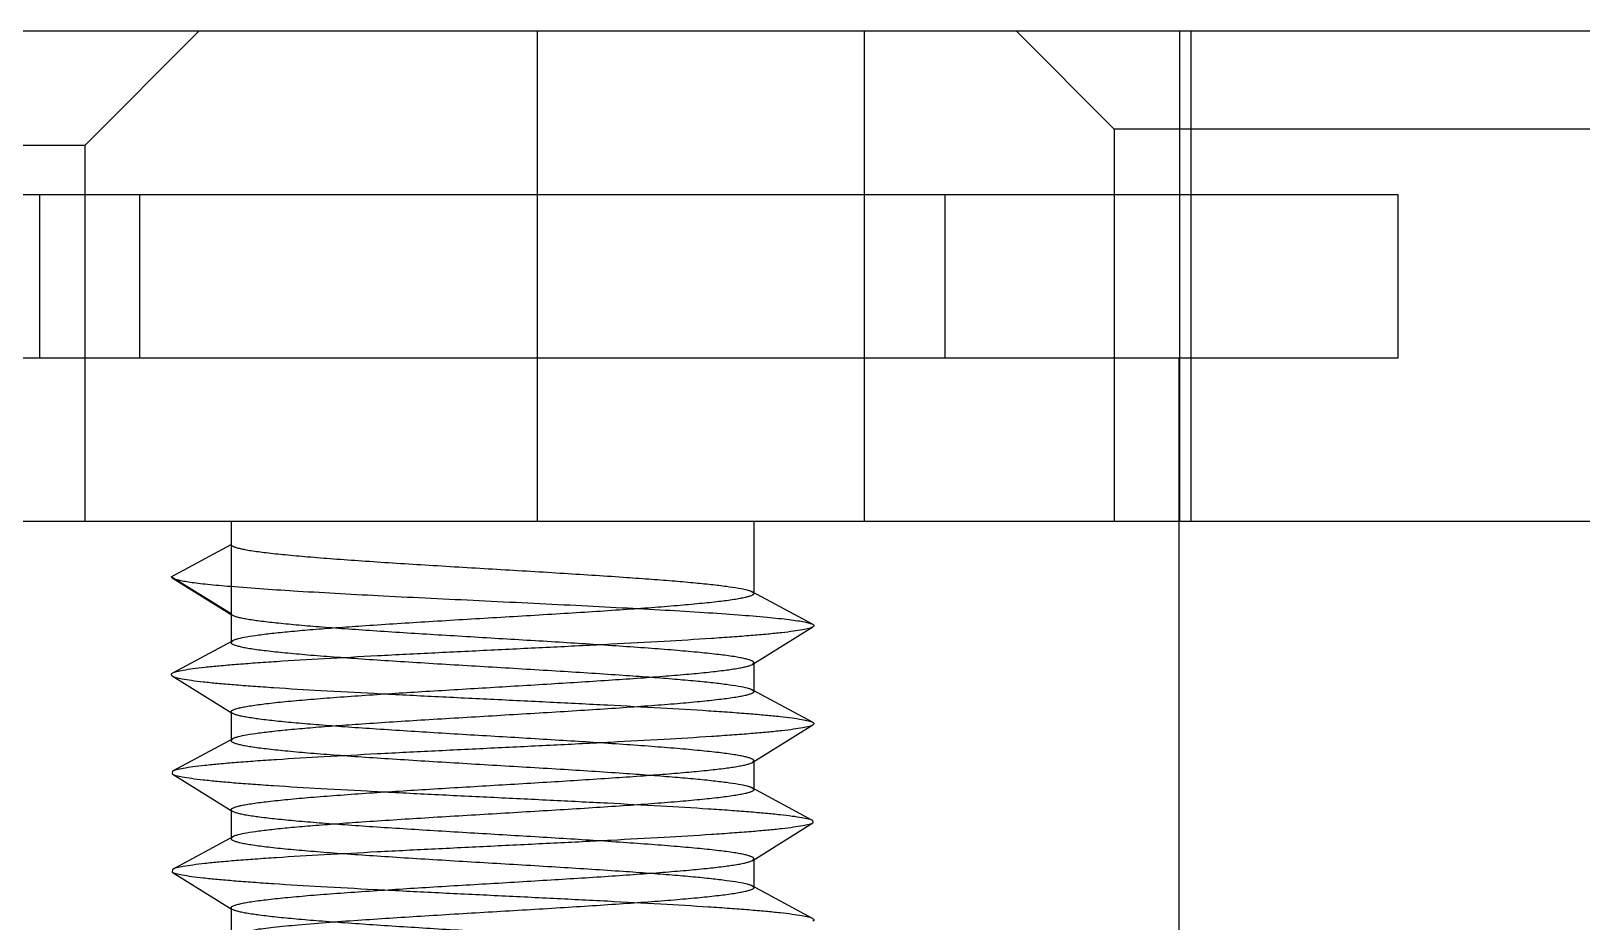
# Model space of a CAD drawing. Header units: inches. Extents: x -64 to 911, y 30 to 355.
# Drawn here: x 809.541 to 814.285, y 134.471 to 137.195 of the extents above; entities that cross this region are included whole.
import ezdxf

# ---------------------------------------------------------------- set-up
doc = ezdxf.new("R2010")
doc.units = ezdxf.units.IN
doc.layers.add('02___PRT_ALL_AXES', color=7, linetype='Continuous')
doc.layers.add('DEFAULT_2', color=8, linetype='Continuous')

msp = doc.modelspace()

# ---------------------------------------------------------------- linework, layer by layer
for p, q in [((515.0601, 137.1946), (833.356, 137.1946)), ((811.091, 135.6946), (811.091, 137.1946)), ((812.091, 137.1946), (812.091, 135.6946)), ((813.091, 137.1946), (813.091, 135.6946)), ((515.0601, 135.6946), (833.356, 135.6946))]:
    msp.add_line(p, q)
msp.add_arc((674.2081, -1221.0682), 1356.7628, 83.2637115, 96.7362885)
at = {"layer": '02___PRT_ALL_AXES'}
for p, q in [((813.0538, 136.1946), (813.0538, 135.6946)), ((813.0538, 135.6946), (813.0538, 132.2946))]:
    msp.add_line(p, q, dxfattribs=at)
at = {"layer": 'DEFAULT_2'}
for p, q in [((810.056, 137.1946), (809.706, 136.8446)), ((812.856, 136.8946), (812.556, 137.1946)), ((813.056, 137.1946), (813.056, 135.6946)), ((826.856, 136.8946), (812.856, 136.8946)), ((812.856, 136.8946), (812.856, 135.6946)), ((809.706, 136.8446), (805.406, 136.8446)), ((809.706, 136.8446), (809.706, 135.6946)), ((804.3317, 136.6946), (813.7251, 136.6946)), ((809.5682, 136.1946), (809.5682, 136.6946)), ((809.8743, 136.1946), (809.8743, 136.6946)), ((812.3394, 136.1946), (812.3394, 136.6946)), ((813.7251, 136.1946), (813.7251, 136.6946)), ((804.3317, 136.1946), (813.7251, 136.1946)), ((810.1538, 135.6946), (810.1538, 135.3232)), ((811.7538, 135.6946), (811.7538, 135.4732)), ((809.9703, 135.5246), (810.1538, 135.6232)), ((810.1538, 135.411), (809.9703, 135.5246)), ((809.9703, 135.5246), (809.9733, 135.5208)), ((809.9733, 135.5208), (810.1575, 135.4065)), ((811.9333, 135.3789), (811.7489, 135.4785)), ((811.7489, 135.4785), (811.7538, 135.4733)), ((810.1575, 135.4065), (810.1538, 135.411)), ((811.7501, 135.2565), (811.9343, 135.3708)), ((810.1587, 135.3285), (809.9742, 135.2289)), ((810.1587, 135.3285), (810.1538, 135.3232)), ((811.7501, 135.2565), (811.7538, 135.2611)), ((811.7538, 135.261), (811.7538, 135.1732)), ((809.9733, 135.2208), (810.1575, 135.1065)), ((811.9333, 135.0789), (811.7489, 135.1785)), ((811.7489, 135.1785), (811.7538, 135.1733)), ((810.1575, 135.1065), (810.1538, 135.1111)), ((810.1538, 135.111), (810.1538, 135.0232)), ((811.7501, 134.9565), (811.9343, 135.0708)), ((810.1587, 135.0285), (809.9742, 134.9289)), ((810.1587, 135.0285), (810.1538, 135.0232)), ((811.7501, 134.9565), (811.7538, 134.9611)), ((811.7538, 134.961), (811.7538, 134.8732)), ((809.9742, 134.9289), (809.9733, 134.9208)), ((809.9733, 134.9208), (810.1575, 134.8065)), ((811.9333, 134.7789), (811.7489, 134.8785)), ((811.7489, 134.8785), (811.7538, 134.8733)), ((810.1575, 134.8065), (810.1538, 134.8111)), ((810.1538, 134.811), (810.1538, 134.7232)), ((811.7501, 134.6565), (811.9343, 134.7708)), ((811.9333, 134.7789), (811.9343, 134.7708)), ((810.1587, 134.7285), (809.9742, 134.6289)), ((810.1587, 134.7285), (810.1538, 134.7232)), ((809.9742, 134.6289), (809.9733, 134.6208)), ((811.7501, 134.6565), (811.7538, 134.661)), ((811.7538, 134.661), (811.7538, 134.5732)), ((809.9733, 134.6208), (810.1575, 134.5065)), ((811.9333, 134.4789), (811.7489, 134.5785)), ((811.7489, 134.5785), (811.7538, 134.5732)), ((810.1575, 134.5065), (810.1538, 134.5111)), ((810.1538, 134.511), (810.1538, 134.4232))]:
    msp.add_line(p, q, dxfattribs=at)
for points, knots in [([(810.1538, 135.6232), (810.1538, 135.6221), (810.1552, 135.6201), (810.1578, 135.6184), (810.1623, 135.6161), (810.1702, 135.6134), (810.1821, 135.6104), (810.1973, 135.6073), (810.2239, 135.6029), (810.2648, 135.5976), (810.3227, 135.5915), (810.3913, 135.5853), (810.4695, 135.5792), (810.5561, 135.573), (810.6494, 135.5668), (810.7827, 135.5584), (810.9538, 135.5482), (811.1562, 135.5362), (811.2895, 135.5277), (811.3538, 135.5232)], [0, 0, 0, 0, 0.002951, 0.005145, 0.007941, 0.015462, 0.025645, 0.038495, 0.053985, 0.092669, 0.1411, 0.19848, 0.263849, 0.336102, 0.414008, 0.496243, 0.668052, 0.839852, 1, 1, 1, 1]), ([(809.9733, 135.5208), (809.9756, 135.5194), (809.9819, 135.517), (809.9937, 135.514), (810.0099, 135.5109), (810.0302, 135.5077), (810.0547, 135.5046), (810.0954, 135.5001), (810.1279, 135.4971), (810.1508, 135.4952)], [0, 0, 0, 0, 0.04471, 0.112491, 0.203751, 0.318314, 0.455838, 0.615766, 1, 1, 1, 1]), ([(810.1508, 135.4952), (810.2198, 135.4894), (810.3762, 135.4791), (810.6302, 135.4653), (810.865, 135.4539), (811.0614, 135.4444), (811.2073, 135.4372), (811.3473, 135.43), (811.4782, 135.4228), (811.597, 135.4157), (811.7009, 135.4086), (811.777, 135.4024), (811.8287, 135.3973), (811.86, 135.3937), (811.8861, 135.3902), (811.9069, 135.3867), (811.9221, 135.3832), (811.9303, 135.3805), (811.9333, 135.3789)], [0, 0, 0, 0, 0.116215, 0.263038, 0.427014, 0.510758, 0.5931, 0.672139, 0.746052, 0.813137, 0.871851, 0.920849, 0.941346, 0.959022, 0.973777, 0.985542, 0.994277, 1, 1, 1, 1]), ([(811.3538, 135.5232), (811.3798, 135.5214), (811.4298, 135.5179), (811.5011, 135.5124), (811.565, 135.5069), (811.6204, 135.5014), (811.6668, 135.4959), (811.7034, 135.4905), (811.7276, 135.4858), (811.7416, 135.4817), (811.7468, 135.4796), (811.7489, 135.4785)], [0, 0, 0, 0, 0.196693, 0.37717, 0.538715, 0.679239, 0.796913, 0.890175, 0.957973, 0.982173, 1, 1, 1, 1]), ([(811.7538, 135.4733), (811.7538, 135.4721), (811.7524, 135.4702), (811.7498, 135.4684), (811.7453, 135.4661), (811.7375, 135.4634), (811.7256, 135.4604), (811.7104, 135.4573), (811.6838, 135.4529), (811.6428, 135.4476), (811.585, 135.4415), (811.5164, 135.4353), (811.4381, 135.4292), (811.3516, 135.423), (811.2583, 135.4168), (811.1249, 135.4085), (810.9538, 135.3982), (810.7514, 135.3862), (810.6181, 135.3777), (810.5538, 135.3732)], [0, 0, 0, 0, 0.002946, 0.005136, 0.007926, 0.015442, 0.025615, 0.038456, 0.053942, 0.09261, 0.141033, 0.198411, 0.263781, 0.33604, 0.413953, 0.496193, 0.668011, 0.839832, 1, 1, 1, 1]), ([(811.3538, 135.311), (811.2926, 135.3153), (811.1657, 135.3234), (810.9726, 135.3349), (810.7784, 135.3465), (810.6214, 135.3564), (810.5042, 135.3645), (810.4259, 135.3704), (810.3558, 135.3762), (810.295, 135.3821), (810.2445, 135.3879), (810.2092, 135.393), (810.1867, 135.3972), (810.1742, 135.4001), (810.1647, 135.403), (810.1595, 135.4052), (810.1575, 135.4065)], [0, 0, 0, 0, 0.153215, 0.317568, 0.482925, 0.639047, 0.710595, 0.776296, 0.835139, 0.886221, 0.928765, 0.962148, 0.975256, 0.985931, 0.994162, 1, 1, 1, 1]), ([(811.9343, 135.3708), (811.9329, 135.3699), (811.9291, 135.3683), (811.9188, 135.365), (811.9006, 135.3613), (811.8727, 135.357), (811.8369, 135.3527), (811.7935, 135.3483), (811.7429, 135.344), (811.6854, 135.3396), (811.5968, 135.3334), (811.473, 135.326), (811.3122, 135.3173), (811.139, 135.3086), (810.9595, 135.2999), (810.7798, 135.2911), (810.606, 135.2824), (810.4443, 135.2737), (810.3195, 135.2663), (810.2299, 135.2602), (810.1716, 135.2558), (810.1201, 135.2514), (810.0757, 135.247), (810.039, 135.2427), (810.0101, 135.2384), (809.991, 135.2347), (809.98, 135.2314), (809.9759, 135.2298), (809.9742, 135.2289)], [0, 0, 0, 0, 0.002611, 0.006215, 0.016495, 0.030864, 0.049236, 0.071467, 0.097374, 0.12674, 0.159315, 0.232952, 0.315766, 0.404918, 0.497344, 0.589872, 0.679323, 0.762625, 0.836921, 0.869882, 0.899668, 0.926026, 0.948731, 0.9676, 0.982482, 0.993281, 0.997144, 1, 1, 1, 1]), ([(810.5538, 135.3732), (810.5277, 135.3714), (810.4778, 135.3679), (810.4064, 135.3624), (810.3426, 135.3569), (810.2871, 135.3514), (810.2408, 135.3459), (810.2042, 135.3405), (810.18, 135.3358), (810.166, 135.3317), (810.1608, 135.3296), (810.1587, 135.3285)], [0, 0, 0, 0, 0.196709, 0.377163, 0.538697, 0.679227, 0.796903, 0.890174, 0.957969, 0.982175, 1, 1, 1, 1]), ([(811.9333, 135.3789), (811.9344, 135.3783), (811.936, 135.3773), (811.9374, 135.3753), (811.9373, 135.3738), (811.9364, 135.3722), (811.9352, 135.3714), (811.9343, 135.3708)], [0, 0, 0, 0, 0.316104, 0.524236, 0.615623, 0.718573, 1, 1, 1, 1]), ([(810.1538, 135.3232), (810.1538, 135.3221), (810.1552, 135.3201), (810.1578, 135.3184), (810.1623, 135.3161), (810.1702, 135.3134), (810.1821, 135.3104), (810.1973, 135.3073), (810.2239, 135.3029), (810.2649, 135.2976), (810.3227, 135.2915), (810.3913, 135.2853), (810.4695, 135.2792), (810.5561, 135.273), (810.6494, 135.2668), (810.7827, 135.2584), (810.9538, 135.2482), (811.1562, 135.2362), (811.2895, 135.2277), (811.3538, 135.2232)], [0, 0, 0, 0, 0.002951, 0.005147, 0.007944, 0.015466, 0.025647, 0.038499, 0.05399, 0.092674, 0.141104, 0.198485, 0.263857, 0.336107, 0.414011, 0.496244, 0.668052, 0.839855, 1, 1, 1, 1]), ([(811.7538, 135.2611), (811.7538, 135.2622), (811.7524, 135.2642), (811.7498, 135.2659), (811.7452, 135.2682), (811.7374, 135.2709), (811.7255, 135.2739), (811.7103, 135.277), (811.6837, 135.2814), (811.6427, 135.2867), (811.5849, 135.2928), (811.5163, 135.299), (811.438, 135.3051), (811.3828, 135.3091), (811.3538, 135.311)], [0, 0, 0, 0, 0.008786, 0.015321, 0.023648, 0.046042, 0.076335, 0.114577, 0.160673, 0.27577, 0.419851, 0.590553, 0.785114, 1, 1, 1, 1]), ([(810.5538, 135.161), (810.615, 135.1653), (810.7419, 135.1734), (810.935, 135.1849), (811.1292, 135.1965), (811.2862, 135.2064), (811.4034, 135.2145), (811.4817, 135.2204), (811.5518, 135.2262), (811.6126, 135.2321), (811.6631, 135.2379), (811.6984, 135.243), (811.7209, 135.2472), (811.7334, 135.2501), (811.7429, 135.253), (811.7481, 135.2552), (811.7501, 135.2565)], [0, 0, 0, 0, 0.153219, 0.317585, 0.482945, 0.639064, 0.710611, 0.776315, 0.83516, 0.886237, 0.928778, 0.962155, 0.975262, 0.985932, 0.994163, 1, 1, 1, 1]), ([(809.9742, 135.2289), (809.9732, 135.2283), (809.9716, 135.2273), (809.9702, 135.2253), (809.9703, 135.2238), (809.9712, 135.2222), (809.9724, 135.2214), (809.9733, 135.2208)], [0, 0, 0, 0, 0.316081, 0.524228, 0.615626, 0.718557, 1, 1, 1, 1]), ([(809.9733, 135.2208), (809.9747, 135.2199), (809.9785, 135.2183), (809.9888, 135.215), (810.007, 135.2113), (810.0349, 135.207), (810.0707, 135.2027), (810.1141, 135.1983), (810.1647, 135.194), (810.2221, 135.1896), (810.3108, 135.1834), (810.4346, 135.176), (810.5954, 135.1673), (810.7685, 135.1586), (810.9481, 135.1499), (811.1278, 135.1411), (811.3016, 135.1324), (811.4633, 135.1237), (811.5881, 135.1163), (811.6777, 135.1102), (811.736, 135.1058), (811.7875, 135.1014), (811.8318, 135.097), (811.8686, 135.0927), (811.8975, 135.0884), (811.9166, 135.0847), (811.9276, 135.0814), (811.9317, 135.0798), (811.9333, 135.0789)], [0, 0, 0, 0, 0.002611, 0.006216, 0.016495, 0.030865, 0.049236, 0.071467, 0.097374, 0.12674, 0.159315, 0.232952, 0.315766, 0.404918, 0.497344, 0.589872, 0.679323, 0.762625, 0.836921, 0.869882, 0.899668, 0.926025, 0.948731, 0.9676, 0.982482, 0.99328, 0.997143, 1, 1, 1, 1]), ([(811.3538, 135.2232), (811.3798, 135.2214), (811.4298, 135.2179), (811.5011, 135.2124), (811.565, 135.2069), (811.6204, 135.2014), (811.6668, 135.1959), (811.7034, 135.1905), (811.7276, 135.1858), (811.7416, 135.1817), (811.7468, 135.1796), (811.7489, 135.1785)], [0, 0, 0, 0, 0.196688, 0.377164, 0.538712, 0.679237, 0.796915, 0.890178, 0.957977, 0.982175, 1, 1, 1, 1]), ([(810.1538, 135.1111), (810.1538, 135.1123), (810.1552, 135.1142), (810.1578, 135.1159), (810.1624, 135.1182), (810.1702, 135.1209), (810.1821, 135.1239), (810.1973, 135.127), (810.2239, 135.1314), (810.2649, 135.1367), (810.3227, 135.1428), (810.3913, 135.149), (810.4696, 135.1551), (810.5248, 135.1591), (810.5538, 135.161)], [0, 0, 0, 0, 0.008793, 0.015335, 0.023667, 0.046068, 0.076369, 0.114618, 0.160717, 0.275825, 0.419907, 0.590602, 0.785144, 1, 1, 1, 1]), ([(811.7538, 135.1733), (811.7538, 135.1721), (811.7524, 135.1702), (811.7498, 135.1684), (811.7453, 135.1661), (811.7375, 135.1634), (811.7256, 135.1604), (811.7104, 135.1573), (811.6838, 135.1529), (811.6428, 135.1476), (811.585, 135.1415), (811.5164, 135.1353), (811.4381, 135.1292), (811.3516, 135.123), (811.2583, 135.1168), (811.1249, 135.1084), (810.9538, 135.0982), (810.7514, 135.0862), (810.6181, 135.0777), (810.5538, 135.0732)], [0, 0, 0, 0, 0.002947, 0.005136, 0.007927, 0.015443, 0.025617, 0.038458, 0.053945, 0.092616, 0.141039, 0.198415, 0.263784, 0.336042, 0.413954, 0.496196, 0.668015, 0.839831, 1, 1, 1, 1]), ([(811.3538, 135.011), (811.2926, 135.0153), (811.1657, 135.0234), (810.9726, 135.0349), (810.7784, 135.0465), (810.6213, 135.0564), (810.5042, 135.0645), (810.4258, 135.0704), (810.3558, 135.0762), (810.295, 135.0821), (810.2445, 135.0879), (810.2092, 135.093), (810.1867, 135.0972), (810.1742, 135.1001), (810.1647, 135.103), (810.1595, 135.1052), (810.1575, 135.1065)], [0, 0, 0, 0, 0.153219, 0.317574, 0.482931, 0.639056, 0.710605, 0.776306, 0.83515, 0.886228, 0.928771, 0.962153, 0.97526, 0.985931, 0.994163, 1, 1, 1, 1]), ([(811.9343, 135.0708), (811.9329, 135.0699), (811.9291, 135.0683), (811.9188, 135.065), (811.9006, 135.0613), (811.8727, 135.057), (811.8369, 135.0527), (811.7935, 135.0483), (811.7429, 135.0439), (811.6854, 135.0396), (811.5968, 135.0334), (811.473, 135.026), (811.3122, 135.0173), (811.139, 135.0086), (810.9595, 134.9999), (810.7798, 134.9911), (810.606, 134.9824), (810.4443, 134.9737), (810.3195, 134.9663), (810.2299, 134.9602), (810.1716, 134.9558), (810.1201, 134.9514), (810.0757, 134.947), (810.039, 134.9427), (810.0101, 134.9384), (809.991, 134.9347), (809.98, 134.9314), (809.9759, 134.9298), (809.9742, 134.9289)], [0, 0, 0, 0, 0.002611, 0.006217, 0.016495, 0.030866, 0.049236, 0.071468, 0.097374, 0.126741, 0.159315, 0.232952, 0.315766, 0.404918, 0.497344, 0.589872, 0.679323, 0.762625, 0.836921, 0.869881, 0.899668, 0.926024, 0.948731, 0.967599, 0.982482, 0.993279, 0.997143, 1, 1, 1, 1]), ([(810.5538, 135.0732), (810.5277, 135.0714), (810.4778, 135.0679), (810.4064, 135.0624), (810.3426, 135.0569), (810.2871, 135.0514), (810.2408, 135.0459), (810.2042, 135.0405), (810.18, 135.0358), (810.166, 135.0317), (810.1608, 135.0296), (810.1587, 135.0285)], [0, 0, 0, 0, 0.196694, 0.377169, 0.538708, 0.679229, 0.796904, 0.89017, 0.957973, 0.982173, 1, 1, 1, 1]), ([(811.9333, 135.0789), (811.9344, 135.0783), (811.936, 135.0773), (811.9374, 135.0753), (811.9373, 135.0738), (811.9364, 135.0722), (811.9352, 135.0714), (811.9343, 135.0708)], [0, 0, 0, 0, 0.316082, 0.524236, 0.615651, 0.718581, 1, 1, 1, 1]), ([(810.1538, 135.0232), (810.1538, 135.0221), (810.1552, 135.0201), (810.1578, 135.0184), (810.1623, 135.0161), (810.1702, 135.0134), (810.1821, 135.0104), (810.1973, 135.0073), (810.2239, 135.0029), (810.2648, 134.9976), (810.3227, 134.9915), (810.3913, 134.9853), (810.4695, 134.9792), (810.556, 134.973), (810.6494, 134.9668), (810.7827, 134.9584), (810.9538, 134.9482), (811.1562, 134.9362), (811.2895, 134.9277), (811.3538, 134.9232)], [0, 0, 0, 0, 0.002951, 0.005144, 0.007939, 0.015463, 0.025642, 0.03849, 0.053982, 0.092659, 0.141089, 0.19847, 0.263839, 0.336093, 0.413997, 0.496228, 0.668038, 0.839847, 1, 1, 1, 1]), ([(811.7538, 134.9611), (811.7538, 134.9622), (811.7524, 134.9641), (811.7498, 134.9659), (811.7452, 134.9682), (811.7374, 134.9709), (811.7255, 134.9739), (811.7103, 134.977), (811.6837, 134.9814), (811.6427, 134.9867), (811.5849, 134.9928), (811.5163, 134.9989), (811.438, 135.0051), (811.3828, 135.0091), (811.3538, 135.011)], [0, 0, 0, 0, 0.008781, 0.015312, 0.023635, 0.04602, 0.076306, 0.114544, 0.160637, 0.275732, 0.419816, 0.590523, 0.785097, 1, 1, 1, 1]), ([(810.5538, 134.861), (810.615, 134.8653), (810.7419, 134.8734), (810.935, 134.8849), (811.1292, 134.8965), (811.2862, 134.9064), (811.4034, 134.9145), (811.4817, 134.9204), (811.5518, 134.9262), (811.6126, 134.9321), (811.6631, 134.9379), (811.6984, 134.943), (811.7209, 134.9472), (811.7334, 134.9501), (811.7429, 134.953), (811.7481, 134.9552), (811.7501, 134.9565)], [0, 0, 0, 0, 0.153218, 0.317584, 0.482947, 0.639065, 0.710611, 0.776314, 0.835159, 0.886236, 0.928778, 0.962156, 0.975263, 0.985933, 0.994163, 1, 1, 1, 1]), ([(809.9733, 134.9208), (809.9747, 134.9199), (809.9785, 134.9183), (809.9888, 134.915), (810.007, 134.9113), (810.0349, 134.907), (810.0707, 134.9027), (810.1141, 134.8983), (810.1647, 134.8939), (810.2221, 134.8896), (810.3108, 134.8834), (810.4346, 134.876), (810.5954, 134.8673), (810.7685, 134.8586), (810.9481, 134.8499), (811.1278, 134.8411), (811.3016, 134.8324), (811.4633, 134.8237), (811.5881, 134.8163), (811.6777, 134.8102), (811.736, 134.8058), (811.7875, 134.8014), (811.8318, 134.797), (811.8686, 134.7927), (811.8975, 134.7884), (811.9166, 134.7847), (811.9276, 134.7814), (811.9317, 134.7798), (811.9333, 134.7789)], [0, 0, 0, 0, 0.002611, 0.006217, 0.016495, 0.030866, 0.049236, 0.071468, 0.097374, 0.126741, 0.159315, 0.232952, 0.315766, 0.404918, 0.497344, 0.589872, 0.679323, 0.762625, 0.836921, 0.869881, 0.899668, 0.926024, 0.948731, 0.967598, 0.982482, 0.993279, 0.997142, 1, 1, 1, 1]), ([(811.3538, 134.9232), (811.3798, 134.9214), (811.4298, 134.9179), (811.5011, 134.9124), (811.565, 134.9069), (811.6204, 134.9014), (811.6668, 134.8959), (811.7034, 134.8905), (811.7276, 134.8858), (811.7416, 134.8817), (811.7468, 134.8796), (811.7489, 134.8785)], [0, 0, 0, 0, 0.196687, 0.377166, 0.538714, 0.67924, 0.796917, 0.890181, 0.95798, 0.982176, 1, 1, 1, 1]), ([(810.1538, 134.8111), (810.1538, 134.8123), (810.1552, 134.8142), (810.1578, 134.8159), (810.1624, 134.8182), (810.1702, 134.8209), (810.1821, 134.8239), (810.1973, 134.827), (810.2239, 134.8314), (810.2649, 134.8367), (810.3227, 134.8428), (810.3913, 134.849), (810.4696, 134.8551), (810.5248, 134.8591), (810.5538, 134.861)], [0, 0, 0, 0, 0.008795, 0.015339, 0.023673, 0.046078, 0.076382, 0.114633, 0.160732, 0.27584, 0.41992, 0.590611, 0.785151, 1, 1, 1, 1]), ([(811.7538, 134.8733), (811.7538, 134.8721), (811.7524, 134.8702), (811.7498, 134.8684), (811.7453, 134.8661), (811.7375, 134.8634), (811.7256, 134.8604), (811.7104, 134.8573), (811.6838, 134.8529), (811.6428, 134.8476), (811.585, 134.8415), (811.5164, 134.8353), (811.4381, 134.8292), (811.3516, 134.823), (811.2583, 134.8168), (811.1249, 134.8085), (810.9538, 134.7982), (810.7514, 134.7862), (810.6181, 134.7777), (810.5538, 134.7732)], [0, 0, 0, 0, 0.002946, 0.005135, 0.007925, 0.01544, 0.025613, 0.038453, 0.053939, 0.092609, 0.141032, 0.198407, 0.263774, 0.33603, 0.413943, 0.496185, 0.668011, 0.839829, 1, 1, 1, 1]), ([(811.9343, 134.7708), (811.9329, 134.7699), (811.9291, 134.7683), (811.9188, 134.765), (811.9006, 134.7613), (811.8727, 134.757), (811.8369, 134.7527), (811.7935, 134.7483), (811.7429, 134.7439), (811.6854, 134.7396), (811.5968, 134.7334), (811.473, 134.726), (811.3122, 134.7173), (811.139, 134.7086), (810.9595, 134.6999), (810.7798, 134.6911), (810.606, 134.6824), (810.4443, 134.6737), (810.3195, 134.6663), (810.2299, 134.6602), (810.1716, 134.6558), (810.1201, 134.6514), (810.0757, 134.647), (810.039, 134.6427), (810.0101, 134.6384), (809.991, 134.6347), (809.98, 134.6314), (809.9759, 134.6298), (809.9742, 134.6289)], [0, 0, 0, 0, 0.002611, 0.006217, 0.016495, 0.030866, 0.049236, 0.071468, 0.097374, 0.126741, 0.159315, 0.232952, 0.315766, 0.404918, 0.497344, 0.589872, 0.679323, 0.762625, 0.836921, 0.869881, 0.899668, 0.926024, 0.948731, 0.967598, 0.982482, 0.993279, 0.997142, 1, 1, 1, 1]), ([(811.3538, 134.711), (811.2926, 134.7153), (811.1657, 134.7234), (810.9726, 134.7349), (810.7784, 134.7465), (810.6214, 134.7564), (810.5042, 134.7645), (810.4258, 134.7704), (810.3558, 134.7762), (810.295, 134.7821), (810.2445, 134.7879), (810.2092, 134.793), (810.1867, 134.7972), (810.1742, 134.8001), (810.1647, 134.803), (810.1595, 134.8052), (810.1575, 134.8065)], [0, 0, 0, 0, 0.153219, 0.317575, 0.482929, 0.639053, 0.710603, 0.776306, 0.83515, 0.886228, 0.92877, 0.962153, 0.97526, 0.985931, 0.994164, 1, 1, 1, 1]), ([(810.5538, 134.7732), (810.5277, 134.7714), (810.4778, 134.7679), (810.4064, 134.7624), (810.3426, 134.7569), (810.2871, 134.7514), (810.2408, 134.7459), (810.2042, 134.7405), (810.18, 134.7358), (810.166, 134.7317), (810.1608, 134.7296), (810.1587, 134.7285)], [0, 0, 0, 0, 0.196695, 0.377171, 0.538714, 0.679235, 0.796907, 0.890171, 0.957972, 0.982173, 1, 1, 1, 1]), ([(810.1538, 134.7232), (810.1538, 134.7221), (810.1552, 134.7202), (810.1578, 134.7184), (810.1623, 134.7161), (810.1701, 134.7134), (810.182, 134.7104), (810.1972, 134.7073), (810.2238, 134.7029), (810.2648, 134.6976), (810.3226, 134.6915), (810.3912, 134.6853), (810.4695, 134.6792), (810.556, 134.673), (810.6493, 134.6668), (810.7827, 134.6584), (810.9538, 134.6482), (811.1561, 134.6362), (811.2895, 134.6277), (811.3538, 134.6232)], [0, 0, 0, 0, 0.002949, 0.00514, 0.007933, 0.015453, 0.025628, 0.038472, 0.05396, 0.092632, 0.141056, 0.198435, 0.263805, 0.336061, 0.41397, 0.496206, 0.668022, 0.839839, 1, 1, 1, 1]), ([(811.7538, 134.661), (811.7538, 134.6622), (811.7524, 134.6641), (811.7498, 134.6659), (811.7453, 134.6682), (811.7374, 134.6709), (811.7255, 134.6739), (811.7103, 134.677), (811.6837, 134.6814), (811.6427, 134.6867), (811.5849, 134.6928), (811.5163, 134.6989), (811.438, 134.7051), (811.3828, 134.7091), (811.3538, 134.711)], [0, 0, 0, 0, 0.008779, 0.015303, 0.023617, 0.045999, 0.076283, 0.11451, 0.160603, 0.275693, 0.419792, 0.590503, 0.785066, 1, 1, 1, 1]), ([(810.5538, 134.561), (810.615, 134.5653), (810.7419, 134.5734), (810.935, 134.5849), (811.1292, 134.5965), (811.2862, 134.6064), (811.4034, 134.6145), (811.4817, 134.6204), (811.5518, 134.6262), (811.6126, 134.6321), (811.6631, 134.6379), (811.6984, 134.643), (811.7209, 134.6472), (811.7334, 134.6501), (811.7429, 134.653), (811.7481, 134.6552), (811.7501, 134.6565)], [0, 0, 0, 0, 0.153216, 0.31758, 0.482942, 0.639062, 0.710609, 0.776311, 0.835154, 0.886236, 0.928777, 0.962154, 0.975263, 0.985935, 0.994162, 1, 1, 1, 1]), ([(811.3538, 134.6232), (811.3799, 134.6214), (811.4298, 134.6179), (811.5011, 134.6124), (811.565, 134.6069), (811.6204, 134.6014), (811.6668, 134.5959), (811.7034, 134.5905), (811.7276, 134.5858), (811.7416, 134.5817), (811.7468, 134.5796), (811.7489, 134.5785)], [0, 0, 0, 0, 0.196706, 0.377159, 0.538698, 0.67923, 0.796907, 0.890176, 0.957971, 0.982175, 1, 1, 1, 1]), ([(809.9733, 134.6208), (809.9747, 134.6199), (809.9785, 134.6183), (809.9888, 134.615), (810.007, 134.6113), (810.0349, 134.607), (810.0707, 134.6027), (810.1141, 134.5983), (810.1647, 134.594), (810.2221, 134.5896), (810.3108, 134.5834), (810.4346, 134.576), (810.5954, 134.5673), (810.7685, 134.5586), (810.9481, 134.5499), (811.1278, 134.5411), (811.3016, 134.5324), (811.4633, 134.5237), (811.5881, 134.5163), (811.6777, 134.5102), (811.736, 134.5058), (811.7875, 134.5014), (811.8318, 134.497), (811.8686, 134.4927), (811.8975, 134.4884), (811.9166, 134.4847), (811.9276, 134.4814), (811.9317, 134.4798), (811.9333, 134.4789)], [0, 0, 0, 0, 0.00261, 0.006217, 0.016495, 0.030865, 0.049236, 0.071468, 0.097374, 0.126741, 0.159315, 0.232952, 0.315766, 0.404918, 0.497344, 0.589872, 0.679323, 0.762625, 0.836921, 0.869881, 0.899668, 0.926024, 0.948731, 0.967599, 0.982482, 0.993279, 0.997142, 1, 1, 1, 1]), ([(810.1538, 134.5111), (810.1538, 134.5123), (810.1552, 134.5142), (810.1578, 134.5159), (810.1624, 134.5182), (810.1702, 134.5209), (810.1821, 134.5239), (810.1973, 134.527), (810.2239, 134.5314), (810.2649, 134.5367), (810.3227, 134.5428), (810.3913, 134.549), (810.4696, 134.5551), (810.5248, 134.5591), (810.5538, 134.561)], [0, 0, 0, 0, 0.008794, 0.015336, 0.023669, 0.046072, 0.076374, 0.114624, 0.160722, 0.275827, 0.419908, 0.590601, 0.785144, 1, 1, 1, 1]), ([(811.7538, 134.5732), (811.7538, 134.5721), (811.7524, 134.5701), (811.7498, 134.5684), (811.7453, 134.5661), (811.7375, 134.5634), (811.7255, 134.5604), (811.7103, 134.5573), (811.6837, 134.5529), (811.6428, 134.5476), (811.5849, 134.5415), (811.5163, 134.5353), (811.4381, 134.5292), (811.3516, 134.523), (811.2582, 134.5168), (811.1249, 134.5084), (810.9538, 134.4982), (810.7514, 134.4862), (810.6181, 134.4777), (810.5538, 134.4732)], [0, 0, 0, 0, 0.002948, 0.005141, 0.007935, 0.015452, 0.025627, 0.038475, 0.053962, 0.092639, 0.141064, 0.198443, 0.263812, 0.336063, 0.413972, 0.496211, 0.66803, 0.839842, 1, 1, 1, 1]), ([(811.3538, 134.411), (811.2926, 134.4153), (811.1657, 134.4234), (810.9726, 134.4349), (810.7784, 134.4465), (810.6214, 134.4564), (810.5042, 134.4645), (810.4258, 134.4704), (810.3558, 134.4762), (810.295, 134.4821), (810.2445, 134.4879), (810.2092, 134.493), (810.1867, 134.4972), (810.1742, 134.5001), (810.1647, 134.503), (810.1595, 134.5052), (810.1575, 134.5065)], [0, 0, 0, 0, 0.153218, 0.317576, 0.482929, 0.639051, 0.710601, 0.776305, 0.835151, 0.886229, 0.928771, 0.962152, 0.97526, 0.985931, 0.994163, 1, 1, 1, 1]), ([(810.5538, 134.4732), (810.4889, 134.4688), (810.3985, 134.4622), (810.2882, 134.4516), (810.2428, 134.4462), (810.2229, 134.4432)], [0, 0, 0, 0, 0.587233, 0.818339, 1, 1, 1, 1]), ([(811.9333, 134.4789), (811.9344, 134.4783), (811.936, 134.4773), (811.9374, 134.4753), (811.9373, 134.4738), (811.9364, 134.4722), (811.9352, 134.4714), (811.9343, 134.4708)], [0, 0, 0, 0, 0.316234, 0.52428, 0.615716, 0.718695, 1, 1, 1, 1])]:
    msp.add_open_spline(points, degree=3, knots=knots, dxfattribs=at)

doc.saveas('drawing.dxf')
